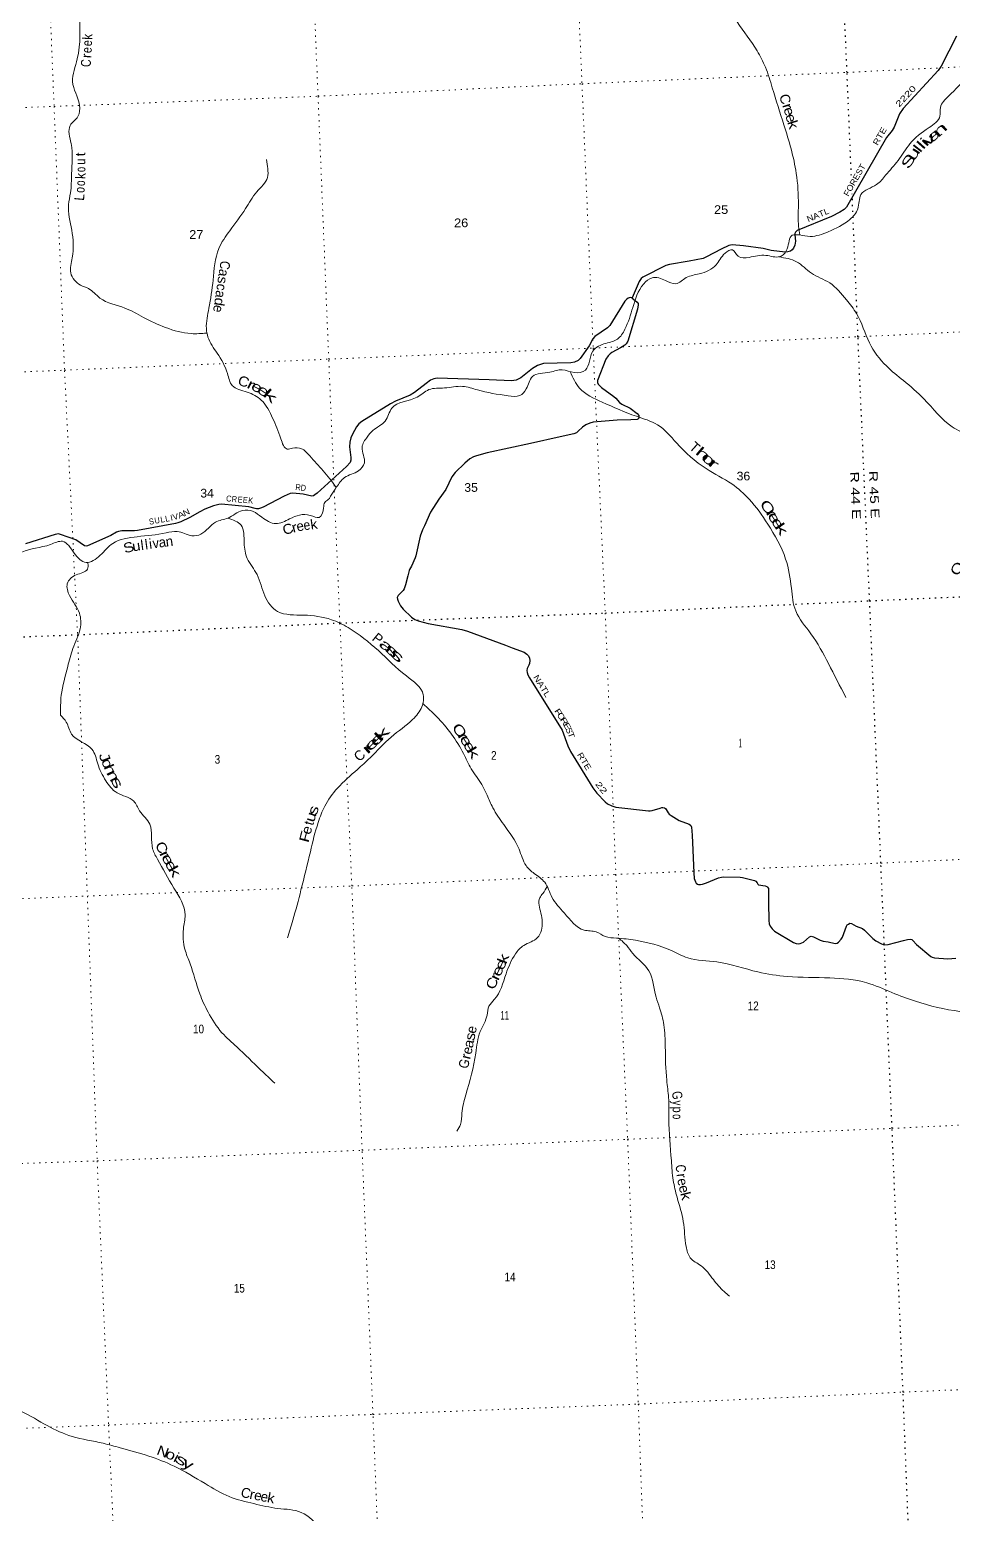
# Model space of a CAD drawing. Header units: feet. Extents: x 727543 to 978287, y 379550 to 572970.
# Drawn here: x 914809 to 933420, y 490295 to 520213 of the extents above; entities that cross this region are included whole.
import ezdxf
from ezdxf.enums import TextEntityAlignment as Align

# ---------------------------------------------------------------- set-up
doc = ezdxf.new("R2010")
doc.units = ezdxf.units.FT
doc.header["$LTSCALE"] = 80
doc.linetypes.add('DOTTED', pattern=[1.5, 0.3, -1.2])
for name, color, linetype, lineweight in [('29', 7, 'Continuous', 25), ('39', 7, 'Continuous', 13), ('6', 7, 'DOTTED', 25), ('7', 7, 'DOTTED', 13)]:
    doc.layers.add(name, color=color, linetype=linetype, lineweight=lineweight)
doc.layers.add('30', color=7, linetype='Continuous')
doc.layers.add('41', color=7, linetype='Continuous')

msp = doc.modelspace()

# ---------------------------------------------------------------- linework, layer by layer
at = {"layer": '29'}
for points in [[(933500.65, 520081.64), (933198, 519475.54), (933135.89, 519388.34), (932426.25, 518621.77), (932352.08, 518519.59), (932244.69, 518247.39), (932205.75, 518180.5), (932090.78, 518037.88), (931285.22, 516636.25), (931239.86, 516588.06), (931151.68, 516536.35), (930979.42, 516449.06), (930292.29, 516160.42), (930258.39, 516127.59), (930245.21, 516106.02), (930242.77, 516077.89), (930257.32, 515949.48), (930245.21, 515868.59), (930215.94, 515806.8), (930190.09, 515775.06), (930152.93, 515748.67), (930101.41, 515731.89), (930051.44, 515727.87), (929766.32, 515757.12), (929607.62, 515801.34), (929208.76, 515856.41), (928976.51, 515871.58), (928913.81, 515863.79), (928757.69, 515790.54), (928461.03, 515629.91), (928391.32, 515599.98), (928113.29, 515547.9), (927713.04, 515480.07), (927642.87, 515459.12), (927175.47, 515225.35), (927142.61, 515197.08), (927100.08, 515133.76), (926962.68, 514804.14)], [(926958.28, 514807.83), (926922.11, 514815.76), (926880.16, 514801.37), (926845.41, 514774.99), (926812.05, 514737.48), (926511.06, 514249.78), (926464.03, 514200.01), (926210.06, 514028.93), (926165.93, 513976.38), (926095.7, 513841.11), (925911.87, 513583.07), (925872.29, 513544.26), (925801.62, 513506.33), (925722.92, 513494.13), (925175.38, 513478.94), (925053.84, 513439.18), (924955.04, 513383.73), (924717.93, 513191.14), (924622.43, 513146.59), (924530.46, 513135.51), (924075.93, 513150.14)], [(926958.28, 514807.83), (927066.21, 514717.3), (927081.49, 514688.65), (927081.49, 514664.67), (927067.16, 514574.25), (926871.66, 513933.99), (926839.44, 513880.22), (926812.75, 513852.94), (926729.56, 513795.35), (926552.56, 513700.65), (926516.16, 513674.22), (926481.37, 513639.25), (926433.27, 513566.21), (926264.87, 513136.47), (926264.15, 513098.9), (926278.88, 513064.51), (926342.28, 512996.39), (926591.85, 512816.44), (926631.83, 512781.91), (926705.98, 512698.54), (926752.89, 512661.66), (926920.83, 512583.53), (927063.73, 512472.19), (927095.05, 512435.74), (927097.5, 512403.81), (927095.05, 512376.79), (927079.73, 512359.95), (927065.59, 512354.69), (926933.05, 512348.22), (926659.24, 512341.63), (926177.01, 512298.19), (926107.28, 512279.91), (926026.06, 512244.16), (925963.12, 512195.72), (925871.42, 512116.44), (925837.05, 512086.96), (925788.31, 512066.01), (925508.34, 512004.77), (924908.41, 511871.41)], [(924075.93, 513150.14), (923025.63, 513183.94), (922959.08, 513172.98), (922896.76, 513144.2), (922805.63, 513078.68), (922569.61, 512894.77), (922485.34, 512844.57), (922186.14, 512722.1), (922086.42, 512669.89), (921512.65, 512314.4), (921451.79, 512262.38), (921402.4, 512204.08), (921317.86, 512057.67), (921288.55, 511985.84), (921264.59, 511897.11), (921258.34, 511799.42), (921285.82, 511588.88), (921288.55, 511530.18), (921273.29, 511485.62), (921201.57, 511404.24), (920610.28, 510865.86), (920562.34, 510832.28), (920532.39, 510813.1), (920500.94, 510808.76), (920326.42, 510844.31), (920118.11, 510866.46), (920063.82, 510861.06), (919943, 510803.24), (919517.36, 510582.87), (919468.24, 510563.69), (919425.79, 510553.43), (919384.35, 510554.09), (919359.18, 510558.88), (919231.07, 510590.22), (918679.15, 510643.37), (918623.38, 510640.42), (918517.92, 510611.64), (918345.36, 510544.49), (918239.07, 510493.3), (918041.62, 510376.81), (917861.22, 510290.28), (917800.85, 510267.81), (917747.74, 510252.56), (916984.01, 510112.8), (916922.62, 510107.7), (916665.25, 510110.41), (916598.58, 510097.14), (916559.79, 510079.23), (916444.36, 510012.57), (915973.78, 509803.44), (915948.03, 509799.85), (915918.66, 509805.84), (915742.25, 509922.86), (915432.12, 510036.06), (915391.46, 510044.27), (915326.66, 510031.27), (914728.68, 509843.01)], [(924908.41, 511871.41), (924036.73, 511677.64), (923819.08, 511620.83), (923760.44, 511600.64), (923686.8, 511561.35), (923584.46, 511472.68), (923392.24, 511286.26), (923326, 511198.65), (923205.98, 510942.09), (923061.78, 510743.03), (922893.6, 510480.57), (922772.19, 510205.81), (922731.94, 510126.95), (922688.71, 509999.03), (922599.39, 509606.24), (922586.92, 509565.83), (922512.38, 509391.64), (922472.98, 509328.71), (922466.84, 509306.59), (922434.31, 509203.21), (922393.2, 509016.77), (922365.01, 508936.52), (922342.88, 508903.79), (922287.32, 508852.89), (922241.01, 508800.62), (922225.06, 508766.25), (922229.14, 508729.72), (922244.7, 508690.1), (922292.33, 508593.12), (922340.43, 508530.45), (922512.25, 508363.44), (922575.8, 508321.98), (922644.8, 508294.66), (922846.57, 508241.79), (923528.47, 508120.28), (923641.81, 508087.23), (924408.79, 507799.38)], [(924408.79, 507799.38), (924542.15, 507749.33), (924781.09, 507657.84), (924838.03, 507621.69), (924873.61, 507584.84), (924892.03, 507543.09), (924899.72, 507491.14), (924894.49, 507435.02), (924878.73, 507399.64), (924844.16, 507329.4), (924835.57, 507292.57), (924841.58, 507251.08), (924858.89, 507201.68), (924889.77, 507140.1), (925547, 506087.42), (925665.24, 505769.75), (925721.17, 505656.86), (926165.76, 504924.43), (926249.44, 504816.76), (926416.98, 504639.93), (926465.45, 504600.62), (926551.19, 504560.51), (926632.37, 504536.76), (927290.21, 504463.08), (927327.65, 504463.09), (927368.4, 504469.28), (927524.02, 504513.6), (927559, 504526.94), (927570.66, 504529.4), (927583.55, 504529.4), (927614.5, 504519.13), (927634.48, 504506.07), (927647.37, 504490.1), (927689.09, 504418.87), (927709.46, 504395.85), (927748.01, 504364.84), (927909.34, 504268.58), (928113.57, 504189.84), (928136.46, 504173.27), (928143.82, 504162.2), (928155.99, 504129.02), (928169.5, 503972.35), (928206.03, 503211.99), (928215.01, 503097.46), (928237.1, 503026.24), (928254.28, 503001.67), (928280.49, 502983.13), (928303.37, 502974.66), (928340.19, 502974.66), (928381.92, 502982.02), (928462.97, 503008.34), (928703.48, 503112.2), (928761.09, 503126.71), (928804.12, 503131.85), (929139.95, 503125.29), (929187.05, 503119.57), (929430.5, 503055.95), (929457.06, 503040.97), (929486.44, 503011.77), (929495.11, 502979.57), (929508.11, 502968.27), (929645.71, 502951.44), (929676.75, 502937.81), (929693.93, 502920.62), (929708.66, 502896.06), (929711.45, 502857.26), (929712.01, 502609.4), (929716.43, 502250.85), (929726.45, 502183.78), (929746.1, 502135.88), (929782.91, 502080.62), (929832.72, 502035.7), (930217.38, 501803.07), (930268.63, 501784.58), (930310.66, 501780.96), (930352.39, 501785.88), (930414.68, 501814.43), (930536.49, 501920.97), (930571.74, 501933.37), (930617.49, 501923.42), (930751.89, 501851.69), (930816.32, 501835), (930912.71, 501818.54)], [(930912.71, 501818.54), (931056.32, 501788.93), (931094.92, 501793.25), (931126.83, 501815.35), (931175.92, 501871.84), (931203.1, 501913.53), (931284.08, 502134.32), (931298.65, 502159.22), (931323.2, 502178.87), (931352.65, 502193.6), (931384.81, 502192.64), (931483.57, 502133.99), (931607.94, 502085.53), (931649.43, 502057.8), (931814.49, 501888.88), (931879.18, 501842.37), (931992.09, 501776.06), (932021.55, 501766.23), (932054.68, 501761.15), (932124.64, 501766.23), (932436.49, 501848.51), (932514.93, 501869.39), (932574.64, 501874.03), (932600.84, 501866.94), (932620.48, 501847.29), (932699.03, 501768.69), (932985.73, 501525.21), (933014.45, 501508.33), (933058.63, 501498.51), (933329.98, 501476.09), (933488.2, 501488.69)]]:
    msp.add_lwpolyline(points, dxfattribs=at)
at = {"layer": '39'}
for points in [[(929498.84, 525098.13), (929601.54, 524630.32), (929753.72, 524305.01), (929909.14, 523998.08), (930329.03, 523439.71), (930764.16, 522995.42), (931376.13, 522494.24), (931765.69, 522209.93), (932351.51, 521750.11), (932910.62, 521390.34), (933370.45, 520983.62), (933602.37, 520734.78), (933693.62, 520366.25), (933671.18, 519909.6), (933788.43, 519594.89), (933802.14, 519467.92), (933734.88, 519269.5)], [(925329.52, 524928.4), (925735.83, 524587.07), (926121.74, 524385.62), (926641.36, 523864.11), (926845.25, 523561.37), (927061.23, 523490.03), (927400.14, 523343.17), (927876.19, 523028.3), (928223.42, 522646.91), (928365.1, 522053.83), (928453.76, 521606.2), (928627.56, 521158.33), (929077.83, 520370.47), (929482.7, 519785.1), (929651.24, 519456.48), (929789.14, 519041.43), (930022.83, 518292.48), (930272.66, 517315.42), (930315.16, 516673.35), (930319.89, 516244.25), (930341.62, 516073.09)], [(916535.21, 524557.28), (916398, 524293.08), (916453.71, 523765.01), (916495, 523242.36), (916429.02, 522945.78), (916260.98, 522527.17), (915959.21, 522015.52), (915861.5, 521519.06), (915863.07, 521069.56), (915826.5, 520565.71), (915770.64, 519625.61), (915675.38, 519165.71), (915811.72, 518693.89), (915781.42, 518461.68), (915627.14, 518282.65), (915645.38, 517914.9), (915653.9, 517307.77), (915632.48, 516920.02), (915594.18, 516685.43), (915657.36, 516171.86), (915667.79, 515613.41), (915638.67, 515308.35), (915838.13, 515060.08), (915993.07, 514994.11), (916226.54, 514802.04), (916730.05, 514599.77), (917105.23, 514412.02), (917552.1, 514207.21), (918066.3, 514084.4), (918377.32, 514093.13)], [(933729.95, 519266.24), (933347.8, 518876.54), (933181.77, 518642.31), (933171.14, 518469.7), (932950.22, 518239.09), (932565.31, 517912.04), (932326.77, 517575.34), (932074.4, 517276.5), (931892.07, 517090.14), (931576.58, 516889.73), (931512.44, 516597.28), (931355.46, 516387.75), (930914.48, 516137.18), (930551.69, 516044), (930341.62, 516073.09)], [(919587.81, 517597.28), (919587.82, 517597.07), (919607.9, 517233.45), (919389.66, 516942.21), (919165.28, 516606.14), (918844.48, 516158.43), (918625.12, 515800.32), (918509.29, 515163.32), (918424.81, 514596.57), (918373.93, 514187.26), (918405.87, 514014.53), (918592.54, 513688.74), (918799.03, 513280.81), (918896.99, 513036.11), (919194.63, 512905.64), (919479.45, 512744.22), (919710.38, 512379.91), (919876.78, 511962.08), (920005.4, 511757.23), (920110.16, 511772.04), (920290.92, 511763.92), (920459.54, 511617.55), (920730.1, 511319.82), (920992.26, 510984.55)], [(930341.62, 516073.09), (930191.91, 516066.39), (930088.45, 515792.43), (929941.2, 515638.02), (929660.41, 515661.92), (929319.58, 515622.38), (929099.49, 515648.99), (928984.63, 515771.43), (928835.49, 515706.03), (928655.3, 515471.17), (928316.75, 515287.95), (928054.49, 515213.45), (927840.99, 515090.5), (927635.47, 515154.21), (927363.47, 515208.88), (927194.56, 515085.9), (926974.22, 514612.3), (926815.26, 514171.83), (926663.9, 513972.68), (926432.52, 513887.41), (926165.82, 513729.68), (926018.35, 513350.48), (925791.52, 513299.83), (925551.97, 513353.92), (925302.63, 513308.35), (924951.8, 513219.76), (924825.01, 512969.06), (924697.1, 512835.76), (924458.2, 512829.13), (923842.76, 512949.44), (923539.6, 513020.94), (923176.16, 512988.49), (922863.48, 512954.25), (922626.86, 512803.94), (922113.64, 512582.54), (921981.23, 512321.46), (921732.14, 512132.12), (921618.39, 511999.45), (921513.92, 511794.3), (921560.37, 511476.42), (921443.73, 511317.3), (921161.89, 511181.17), (920999.98, 510991.67), (920889.77, 510824.74), (920838.62, 510743.47), (920762.39, 510679.31), (920736.86, 510568.82), (920648.04, 510376.52), (920469.8, 510419.17), (920051.32, 510347.81), (919774.85, 510251.99), (919490.28, 510383.48), (919319.97, 510497.81), (919101.04, 510517.28), (918810, 510365.21), (918558.21, 510283.07), (918264.82, 510041.12), (918081.79, 510008.64), (917786.1, 510094.65), (917560.32, 510066.33), (916979.91, 509989.75), (916485.2, 509854.22), (916230.25, 509613.99), (915946.74, 509469.69), (915709.49, 509655.51), (915469.84, 509895.9), (915229.39, 509832.5), (914649.5, 509675.74), (914401.78, 509477.56), (914285.11, 509227.31), (914206.58, 509011.19)], [(929919.45, 515630.65), (930278.24, 515533.61), (930576.21, 515303.93), (930945.76, 515105.79), (931283.02, 514766.49), (931487.86, 514488.09), (931749, 513898.32), (932089.85, 513431.59), (932433.24, 513137.11), (932846.78, 512768.82), (933414.88, 512204.93), (933772.98, 512036.66), (934392.79, 511817.31), (934740.89, 511599.99), (935172.66, 511185.94), (935315.26, 510848.05), (935542.62, 510104.89), (935636.91, 509805.35), (935845.19, 509357), (936020.11, 509113.71), (936152.06, 508787.5), (936198.71, 508419), (936413.92, 507997.28), (936529.79, 507484.05), (936632.82, 507124.14), (936808.9, 506532.6), (936936.78, 506252.78), (937173.19, 505994.02), (937450.1, 505506.21), (937910.27, 504815.99), (938203.94, 504085.92), (938291.85, 503563.33)], [(925711.27, 513316.74), (925902.8, 512982.82), (926357.01, 512703.42), (927046.61, 512418.35), (927473.85, 512245.07), (927856.78, 511881.48), (928453.36, 511361.39), (928969.69, 511052.36), (929323.74, 510746.21), (929696.53, 510244.46), (930058.1, 509537.68), (930173.22, 508949.48), (930260.3, 508491.66), (930568.42, 508031.57), (930919.2, 507431.64), (931273.63, 506748.84)], [(918806.68, 510362.08), (919073.79, 510221.07), (919136.45, 509857.34), (919198.72, 509548.26), (919395.41, 509224.95), (919552.22, 508794.55), (919811.18, 508484.14), (920339.61, 508406.51), (920894.96, 508315.92), (921232.38, 508156.85), (921842.74, 507692.05), (922408.54, 507180.71), (922749.6, 506801.07), (922721.68, 506560.86), (922534.37, 506303.4), (922104, 505950.03), (921676.48, 505531.97), (921419.33, 505295.69), (921018.43, 504917.31), (920760.73, 504555.45), (920629.24, 504227.58), (920470.8, 503637.28), (920281.86, 502865.38), (920118.24, 502254.6), (920012.27, 501899.52)], [(915431.45, 506388.22), (915446.6, 506790.44), (915577.16, 507369.37), (915680.66, 507734.46), (915827.25, 508133.88), (915813.44, 508447.14), (915615.41, 508800.78), (915568.31, 509041.68), (915744.92, 509219.68), (915976.9, 509337.38), (915984.22, 509447.06), (915980.09, 509460.34)], [(922747.5, 506618.72), (923016.19, 506363.42), (923559.95, 505616.19), (923717.4, 505309.34), (923930.01, 504992.81), (924034.8, 504776.77), (924151.32, 504524.79), (924371.06, 504184.28), (924680.79, 503687.82), (924823.03, 503358.02), (924986.2, 503197.23), (925198.73, 503020.43), (925343.86, 502717.08), (925594.99, 502400.25), (925993.3, 502055.57), (926238.21, 502017.92), (926418.58, 501926.76), (926645.01, 501894.36), (927032.06, 501850.91), (927752.67, 501644.18), (928083.49, 501496.96), (928668.83, 501415.81), (929498.78, 501211.93), (930088.52, 501122.87), (930947.31, 501092.42), (931693.54, 500994.16), (932200.92, 500796.11), (932678.92, 500621.05), (933571.67, 500417.96), (934313.43, 500283.05), (934587.87, 500127.24), (935287.56, 499889.19), (935742.89, 499814.37), (936081, 499685.71), (936899.89, 499272.76), (937384.52, 499039.27), (937997.13, 498799.36), (938355.31, 498629.07), (938831.12, 498273.68), (939234.1, 497915.03), (939891.78, 497618.41), (940460.09, 497325.88), (940559.51, 497277.68)], [(915431.45, 506388.22), (915547.36, 506252.23), (915655.42, 506007.98), (916066.11, 505704.35), (916182.38, 505411.87), (916345.48, 505068.83), (916571.06, 504825.78), (916908.93, 504656.6), (917026.91, 504463.42), (917231.57, 504189.07), (917289.82, 503695.53), (917386.16, 503487.21), (917719.95, 502904.74), (917944.65, 502359.92), (917910.51, 502076.91), (917940.64, 501669.19), (918044.69, 501378.18), (918241.62, 500773.39), (918407.99, 500402.15), (918687.76, 499987.37), (918988.23, 499701.09), (919475.09, 499232.8), (919752.23, 498969.78)], [(925251.66, 502941.95), (925158.13, 502791.81), (925098.98, 502708.16), (925120.79, 502397.27), (925131.89, 502053.51), (925055.36, 501904.28), (924774.41, 501747.94), (924609.58, 501578.57), (924418.67, 501173.12), (924180.06, 500654.16), (924074.31, 500523.87), (924037.65, 500344.03), (923896.22, 500011.67), (923807.97, 499576.39), (923606.05, 498731.01), (923528.85, 498367.09), (923498.54, 498134.88), (923425.35, 498002)], [(926695.36, 501888.72), (926852.33, 501743.65), (926974.86, 501585.1), (927298.41, 501235.05), (927443.31, 500706.91), (927515.74, 500489.42), (927599.76, 500146.89), (927629.57, 499700.68), (927659.15, 499029.69), (927696.9, 498679.01), (927701.63, 498249.91), (927752.95, 497407.75), (927790.73, 497010.51), (927868.68, 496667.7), (927993.6, 496179.17), (928050.26, 495675.44), (928133.16, 495450.32), (928351.22, 495285.91), (928600.57, 495009.5), (928815.95, 494768.02), (928926.33, 494672.32)], [(912516.94, 493377.05), (912793.78, 493488.66), (913145.18, 493334.26), (913700.1, 493069.49), (913964.51, 492773.5), (914244.62, 492534.92), (914646.01, 492350.36), (915161.36, 492063.57), (915665.5, 491847.15), (916291.95, 491707.08), (916634.44, 491617.09), (917213.41, 491450.6), (917721.06, 491246.49), (918348.78, 490893.85), (918834.65, 490632.06), (919333.47, 490490.34), (919818.1, 490394.55), (920287.86, 490314.3), (920706.4, 489970.53), (921285.91, 489469.93), (921681.86, 489086.67), (921987.35, 488778.34)]]:
    msp.add_spline(points, degree=3, dxfattribs=at)
at = {"layer": '6'}
for points in [[(931383.55, 517270.05), (931295.74, 519351.8), (931069.95, 524657.5), (931077.39, 525165.79)], [(932978.44, 479154.41), (932858.24, 482069.36), (932635.34, 487401.51), (932426.42, 492738.34), (932204.05, 498058.36), (931978.41, 503406.6), (931751.22, 508698.05), (931516.62, 514019.56), (931399.14, 516900.36)], [(911928.35, 507869.33), (915775.86, 508012.1), (921066.17, 508248.65), (926418.87, 508449.5), (931751.22, 508698.05), (938334.53, 508986.34), (938506.14, 509002.11), (942306.58, 509174.06)]]:
    msp.add_lwpolyline(points, dxfattribs=at)
at = {"layer": '7'}
for points in [[(925732.2, 524940.94), (925721.92, 524442.67), (925950.36, 519122.92), (926175.55, 513784.79), (926418.87, 508449.5), (926633.21, 503173.67), (926870.45, 497838.11), (927085.62, 492497.51), (927280.11, 487166.11), (927523.96, 481818.7), (927630.17, 478929.43)], [(915064.28, 524496.03), (915085.96, 523983.31), (915302.17, 518665.03), (915512.85, 513334.36), (915775.86, 508012.1), (915973.66, 502743.63), (916170.62, 497402.21), (916401.35, 492076.49), (916645.1, 486731.09), (916849.53, 481404.19), (916970.95, 478484.9)], [(922302.57, 478706.61), (922181.37, 481618.29), (921948.44, 486947.97), (921733.19, 492290.59), (921514.6, 497616.86), (921308.06, 502945.69), (921066.17, 508248.65), (920841.78, 513568.58), (920626.28, 518870.69), (920405.4, 524202.93), (920406.34, 524718.18)], [(911487.83, 518538.5), (915302.17, 518665.03), (920626.28, 518870.69), (925950.36, 519122.92), (931295.74, 519351.8), (938057.68, 519680.47), (941852.36, 519819.41)], [(911708.21, 513200.69), (915512.32, 513346.48), (920841.78, 513568.58), (926171.15, 513792.7), (931516.62, 514019.56), (938282.97, 514340.33), (942080.56, 514471.13)], [(912146.35, 502589.54), (915973.66, 502743.63), (921308.06, 502945.69), (926616.84, 503176.99), (931978.41, 503406.6), (938561.01, 503711.05), (942531.78, 503895.85)], [(912365.96, 497270.64), (916170.62, 497402.21), (921514.6, 497616.86), (926870.45, 497838.11), (932204.05, 498058.36), (938794.3, 498373.28), (942759.97, 498547.95)], [(912586.55, 491928.18), (916401.35, 492076.49), (921733.19, 492290.59), (927085.62, 492497.51), (932426.42, 492738.34), (937627.52, 492970.9)]]:
    msp.add_lwpolyline(points, dxfattribs=at)

# ---------------------------------------------------------------- texts
at = {"layer": '30'}
for s, rotation, width, p in [('2220', 47.209, 1.45, (932524.62, 518831.09)), ('RTE', 60.113, 1.2, (932007.53, 518035.67)), ('FOREST', 60.113, 1.1, (931500.26, 517150.89)), ('NATL', 22.786, 1.15, (930731.87, 516420.99)), ('RD', 353.93, 0.85, (920270.69, 510920.63)), ('C', 354.499, 0.75, (918821.45, 510699.24)), ('R', 354.499, 0.75, (918932.86, 510688.28)), ('E', 354.499, 0.8, (919048.7, 510677.35)), ('E', 354.499, 0.8, (919154.45, 510669.39)), ('K', 354.499, 0.75, (919262.3, 510659.25)), ('V', 16.386, 1.05, (917769.07, 510335.4)), ('A', 24.625, 1.25, (917887.3, 510376.74)), ('N', 25.625, 1.15, (917995.81, 510428.01)), ('S', 10.37, 0.9, (917276.93, 510237.57)), ('U', 10.37, 0.85, (917390.38, 510258.33)), ('NATL', 301.978, 1.2, (925092.67, 506947.3)), ('F', 301.978, 1.5, (925423.14, 506417.99)), ('O', 301.978, 1.25, (925478.31, 506334.04)), ('R', 301.978, 1.3, (925542.35, 506235.4)), ('E', 299.978, 1.35, (925601.74, 506135.55)), ('S', 290.416, 1.1, (925637.07, 506058.26)), ('T', 290.416, 1.25, (925677.79, 505968.5)), ('RTE', 301.258, 1.2, (925945.09, 505428.39)), ('22', 308.258, 1.5, (926292.32, 504891.19))]:
    msp.add_text(s, height=120, rotation=rotation, dxfattribs=dict(at, width=width)).set_placement(p, align=Align.CENTER)
for s, rotation, p in [('L', 10.37, (917597.04, 510295.71)), ('I', 12.37, (917683.08, 510312.41)), ('L', 10.37, (917501.03, 510278.58))]:
    msp.add_text(s, height=120, rotation=rotation, dxfattribs=at).set_placement(p, align=Align.CENTER)
at = {"layer": '41'}
for s, rotation, width, p in [('k', 87.667, 0.9, (916073.96, 520066.68)), ('e', 86.667, 0.8, (916066.32, 519935.8)), ('e', 86.667, 0.8, (916061.06, 519796.43)), ('C', 87.197, 0.8, (916044.36, 519533.67)), ('C', 287.466, 1.05, (929954.11, 518784.51)), ('r', 287.192, 1.25, (930004.15, 518640.38)), ('e', 287.192, 1.15, (930036.4, 518536.84)), ('e', 287.192, 1.15, (930073.07, 518400.73)), ('k', 286.835, 1.25, (930112.77, 518271.44)), ('n', 43.16, 2.05, (933233.65, 518121.02)), ('l', 51.733, 1.55, (932801.41, 517755.33)), ('l', 48.26, 1.7, (932864.53, 517821.3)), ('i', 46.726, 1.85, (932929.86, 517880.12)), ('v', 40.022, 1.95, (933006.89, 517929.51)), ('a', 39.914, 1.9, (933111.89, 518012.91)), ('u', 90.51, 0.85, (915931.86, 517551.4)), ('S', 56.281, 1.65, (932612.84, 517504.13)), ('u', 56.591, 1.75, (932713.67, 517655.87)), ('k', 87.88, 0.9, (915934.41, 517260.22)), ('o', 90.51, 0.7, (915933.13, 517395.13)), ('o', 85.797, 0.8, (915917.34, 516975.88)), ('o', 87.88, 0.75, (915926.93, 517114.36)), ('L', 84.896, 0.9, (915910.46, 516825.42)), ('C', 261.586, 0.9, (918649.03, 515477.62)), ('s', 261.458, 1.1, (918604.3, 515176.6)), ('d', 261.699, 1.1, (918539.58, 514738.89)), ('C', 338.67, 1.15, (919090.18, 513027.11)), ('r', 333.852, 1.55, (919234.42, 512970.91)), ('e', 332.852, 1.4, (919348.97, 512919.87)), ('e', 327.872, 1.55, (919472.8, 512848.36)), ('k', 319.801, 2.05, (919597.31, 512755.64)), ('h', 319.616, 1.95, (928328.58, 511579.62)), ('o', 319.616, 1.85, (928438.52, 511479.03)), ('r', 319.616, 2.05, (928545.94, 511389.36)), ('C', 307.939, 1.55, (929611.49, 510526.59)), ('r', 305.377, 1.85, (929693.06, 510409.77)), ('e', 303.148, 1.6, (929744.94, 510316.62)), ('C', 20.292, 1.1, (920051.99, 510051.15)), ('r', 14.139, 1.2, (920171.92, 510080.81)), ('e', 8.204, 0.9, (920413.56, 510127.09)), ('k', 8.204, 1.05, (920554.9, 510141.55)), ('e', 302.875, 1.6, (929816.74, 510205.85)), ('k', 302.875, 1.8, (929890.26, 510092.11)), ('S', 16.338, 1.2, (916833.26, 509679.6)), ('u', 9.3, 1.1, (916975.41, 509705.29)), ('v', 7.465, 0.95, (917364.99, 509760.67)), ('Q', 58.393, 1.3, (933598.91, 509294.35)), ('a', 320.73, 1.9, (921942.14, 507714.12)), ('s', 318.508, 2.2, (922053.94, 507619.91)), ('s', 318.508, 2.2, (922157.53, 507524.28)), ('C', 304.936, 1.45, (923394.29, 506029.62)), ('e', 44.11, 2, (921776.18, 505744.59)), ('e', 44.11, 2, (921880.9, 505841.54)), ('k', 44.609, 2.3, (921982.51, 505940.19)), ('r', 302.561, 1.75, (923471.17, 505918.24)), ('e', 302.561, 1.55, (923531.05, 505820.02)), ('r', 42.611, 2.15, (921689.4, 505652.56)), ('e', 301.031, 1.5, (923598.18, 505707.83)), ('k', 301.505, 1.75, (923674.2, 505583.45)), ('J', 291.388, 1.4, (916232.14, 505504.21)), ('o', 294.289, 1.3, (916285.22, 505378.45)), ('h', 294.289, 1.4, (916342.57, 505251.41)), ('n', 296.562, 1.5, (916408.9, 505125.74)), ('s', 299.514, 1.7, (916487.24, 504984.37)), ('u', 72.656, 1.3, (920570.7, 504308.51)), ('s', 73.269, 1.35, (920622.45, 504445.19)), ('e', 74.554, 1.1, (920492.44, 504047.66)), ('C', 293.31, 1.2, (917382.6, 503682.37)), ('F', 75.397, 1.4, (920460.4, 503914.68)), ('r', 296.323, 1.55, (917447.57, 503543.5)), ('e', 299.777, 1.5, (917511.94, 503433.93)), ('e', 299.777, 1.5, (917580.08, 503309.38)), ('k', 299.777, 1.65, (917647.34, 503191.82)), ('k', 69.036, 1.4, (924453.52, 501445.23)), ('e', 65.036, 1.35, (924400.06, 501322.72)), ('r', 65.318, 1.5, (924287.95, 501080.26)), ('e', 65.318, 1.35, (924336.55, 501192.15)), ('C', 65.298, 1.2, (924224.85, 500942.95)), ('s', 78.554, 1.2, (923790.48, 499892.59)), ('a', 78.524, 1.1, (923761.09, 499747.59)), ('G', 76.511, 0.9, (923669, 499340)), ('r', 76.511, 1.15, (923704.26, 499487.01)), ('G', 276.106, 0.8, (927773.59, 498714.27)), ('y', 270.711, 0.75, (927778.26, 498569.92)), ('p', 270.552, 0.85, (927779.84, 498436.14)), ('o', 270.552, 0.7, (927778.72, 498292.61)), ('C', 274.05, 0.8, (927844.82, 497242.91)), ('e', 283.812, 1.05, (927916.6, 496813.05)), ('k', 283.812, 1.2, (927948.94, 496671.81)), ('N', 339.072, 1.2, (917462.73, 491448.56)), ('o', 335.767, 1.3, (917613.58, 491390.34)), ('i', 333.182, 1.2, (917725.97, 491333.65)), ('s', 330.859, 1.7, (917822.6, 491285.5)), ('y', 330.859, 1.55, (917957.56, 491206.23)), ('r', 348.335, 1.1, (919279.35, 490580.85)), ('k', 349.001, 1.1, (919658.8, 490507.02))]:
    msp.add_text(s, height=200, rotation=rotation, dxfattribs=dict(at, width=width)).set_placement(p, align=Align.CENTER)
for s, rotation, p in [('r', 86.667, (916055.71, 519679.85)), ('t', 91.098, (915932.55, 517699.88)), ('a', 261.586, (918626.09, 515322.62)), ('a', 261.699, (918561.98, 514892.38)), ('c', 261.458, (918583.03, 515034.89)), ('e', 259.22, (918518.69, 514601.69)), ('T', 318.221, (928157.43, 511720.14)), ('e', 11.139, (920282.83, 510107.07)), ('l', 7.568, (917090.65, 509722.82)), ('l', 7.568, (917175.99, 509735.61)), ('i', 7.568, (917258.74, 509746.61)), ('a', 7.465, (917497.63, 509780.79)), ('n', 7.295, (917639.21, 509797.45)), ('P', 320.73, (921768.82, 507857.57)), ('C', 42.611, (921529.57, 505505.53)), ('t', 74.554, (920535.63, 504189.2)), ('e', 78.554, (923818.45, 500030.71)), ('e', 76.511, (923733.05, 499607.46)), ('r', 278.016, (927860.17, 497091.08)), ('e', 281.81, (927883.48, 496957.8)), ('C', 346.521, (919147.34, 490610.41)), ('e', 348.638, (919397.38, 490559.1)), ('e', 348.638, (919527.08, 490533.03))]:
    msp.add_text(s, height=200, rotation=rotation, dxfattribs=at).set_placement(p, align=Align.CENTER)
at = {"layer": '6', "width": 1.35}
for s, p in [('R 44 E', (931380.06, 510815.75)), ('R 45 E', (931757.22, 510832.56))]:
    msp.add_text(s, height=175, rotation=272.524, dxfattribs=at).set_placement(p, align=Align.CENTER)
at = {"layer": '7'}
for s, width, p in [('26', 1.1, (923512.71, 516230.77)), ('25', 1.1, (928756.33, 516497.43)), ('27', 1.1, (918170.47, 515995.54)), ('36', 1.05, (929206.08, 511124.87)), ('35', 1.05, (923712.83, 510894.16)), ('34', 1.05, (918388.1, 510779.2)), ('1', 0.4, (929142.38, 505739.29)), ('2', 0.85, (924171.48, 505490.6)), ('3', 0.85, (918597.01, 505411.66)), ('12', 0.85, (929403.43, 500441.05)), ('11', 0.65, (924391.69, 500250.31)), ('10', 0.85, (918215.69, 499974.3)), ('14', 0.85, (924498.66, 494975.07)), ('13', 0.85, (929745, 495221.84)), ('15', 0.85, (919039, 494747.34))]:
    msp.add_text(s, height=175, dxfattribs=dict(at, width=width)).set_placement(p, align=Align.CENTER)

doc.saveas('drawing.dxf')
